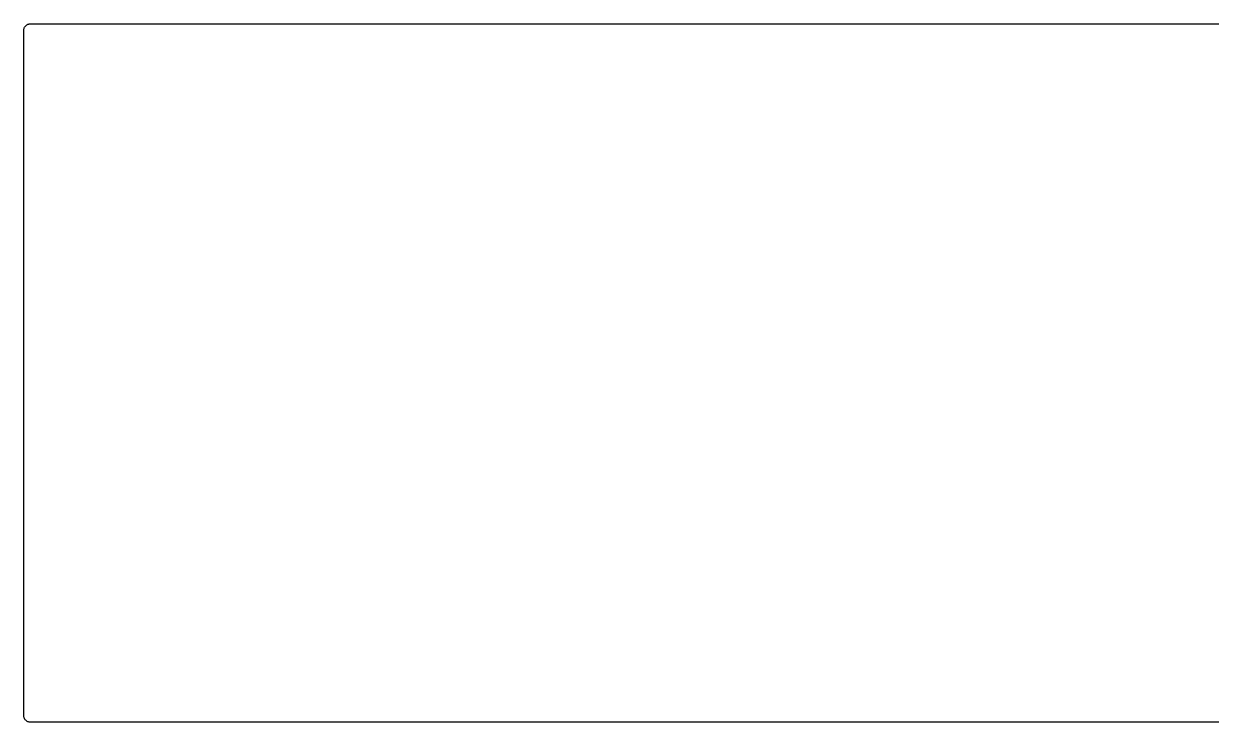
# Model space of a CAD drawing. Extents: x 50 to 150, y -150 to -50.
# Drawn here: x 105.45 to 114.11, y -55.05 to -49.95 of the extents above; entities that cross this region are included whole.
import ezdxf

# ---------------------------------------------------------------- set-up
doc = ezdxf.new("R2010")
doc.units = 0
doc.layers.add('BLACK', color=7, linetype='CONTINUOUS')

msp = doc.modelspace()

# ---------------------------------------------------------------- linework, layer by layer
at = {"layer": 'BLACK', "linetype": 'CONTINUOUS'}
for p, q in [((105.451, -49.9896), (105.453, -49.9851)), ((105.453, -49.9851), (105.454, -49.9806)), ((105.454, -49.9803), (105.456, -49.9761)), ((105.454, -49.9805), (105.454, -49.9803)), ((105.454, -49.9806), (105.454, -49.9805)), ((105.456, -49.9761), (105.459, -49.972)), ((105.459, -49.9718), (105.462, -49.9682)), ((105.459, -49.9719), (105.459, -49.9718)), ((105.459, -49.972), (105.459, -49.9719)), ((105.462, -49.9682), (105.465, -49.9645)), ((105.465, -49.9643), (105.469, -49.9614)), ((105.465, -49.9644), (105.465, -49.9643)), ((105.465, -49.9645), (105.465, -49.9644)), ((105.469, -49.9614), (105.472, -49.9584)), ((105.472, -49.9583), (105.473, -49.9582)), ((105.472, -49.9584), (105.472, -49.9583)), ((105.473, -49.9582), (105.477, -49.956)), ((105.477, -49.956), (105.481, -49.9538)), ((105.481, -49.9536), (105.486, -49.9523)), ((105.481, -49.9537), (105.481, -49.9536)), ((105.481, -49.9538), (105.481, -49.9537)), ((105.486, -49.9523), (105.49, -49.951)), ((105.49, -49.951), (105.49, -49.9509)), ((105.49, -49.9509), (105.491, -49.9509)), ((105.491, -49.9509), (105.495, -49.9505)), ((105.495, -49.9505), (105.5, -49.95)), ((105.5, -49.95), (119.5, -49.95)), ((105.45, -49.9993), (105.451, -49.9947)), ((105.45, -49.9996), (105.45, -49.9993)), ((105.45, -49.9997), (105.45, -49.9996)), ((105.45, -50), (105.45, -49.9997)), ((105.45, -49.9997), (105.45, -49.9997)), ((105.45, -55), (105.45, -50)), ((105.451, -49.9898), (105.451, -49.9896)), ((105.451, -49.9899), (105.451, -49.9898)), ((105.451, -49.9947), (105.451, -49.9899)), ((105.45, -55.0047), (105.45, -55)), ((105.451, -55.0094), (105.45, -55.0047)), ((105.451, -55.0095), (105.451, -55.0094)), ((105.451, -55.0097), (105.451, -55.0095)), ((105.452, -55.0143), (105.451, -55.0097)), ((105.454, -55.0187), (105.452, -55.0143)), ((105.454, -55.0189), (105.454, -55.0187)), ((105.454, -55.0191), (105.454, -55.0189)), ((105.456, -55.0233), (105.454, -55.0191)), ((105.458, -55.0274), (105.456, -55.0233)), ((105.458, -55.0275), (105.458, -55.0274)), ((105.458, -55.0277), (105.458, -55.0275)), ((105.461, -55.0314), (105.458, -55.0277)), ((105.464, -55.035), (105.461, -55.0314)), ((105.464, -55.0351), (105.464, -55.035)), ((105.465, -55.0352), (105.464, -55.0351)), ((105.468, -55.0383), (105.465, -55.0352)), ((105.472, -55.0413), (105.468, -55.0383)), ((105.472, -55.0415), (105.472, -55.0413)), ((105.472, -55.0413), (105.472, -55.0413)), ((105.476, -55.0437), (105.472, -55.0415)), ((105.48, -55.046), (105.476, -55.0437)), ((105.481, -55.0461), (105.48, -55.046)), ((105.48, -55.046), (105.48, -55.046)), ((105.485, -55.0475), (105.481, -55.0461)), ((105.49, -55.0489), (105.485, -55.0475)), ((105.49, -55.049), (105.49, -55.0489)), ((105.49, -55.0489), (105.49, -55.0489)), ((105.495, -55.0495), (105.49, -55.049)), ((105.499, -55.05), (105.495, -55.0495)), ((105.5, -55.05), (105.499, -55.05)), ((119.5, -55.05), (105.5, -55.05)), ((105.5, -55.05), (105.5, -55.05)), ((105.5, -55.05), (105.5, -55.05)), ((105.5, -55.05), (105.5, -55.05))]:
    msp.add_line(p, q, dxfattribs=at)

doc.saveas('drawing.dxf')
